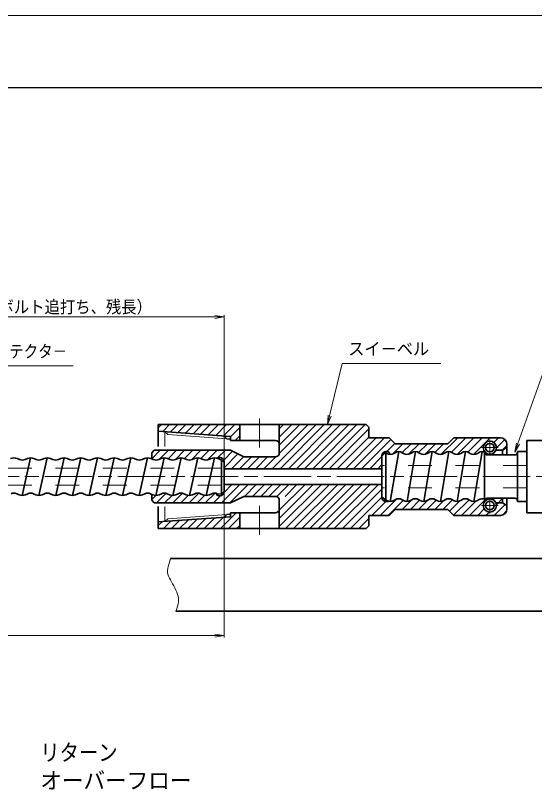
# Model space of a CAD drawing. Units: millimetres, scale not verified. Extents: x 1889 to 4202, y 889 to 2522.
# Drawn here: x 3299 to 3693, y 1934 to 2522 of the extents above; entities that cross this region are included whole.
import ezdxf
from ezdxf.enums import TextEntityAlignment as Align

# ---------------------------------------------------------------- set-up
doc = ezdxf.new("R2010")
doc.units = ezdxf.units.MM
doc.header["$LTSCALE"] = 3
doc.linetypes.add('CHAIN', pattern=[18.5, 12, -1.5, 3.5, -1.5])
doc.linetypes.add('DASHED_SPACED', pattern=[12, 6, -6])
for name, color, linetype, lineweight in [('1外形線', 7, 'Continuous', 35), ('2細い実線', 3, 'Continuous', 20), ('3隠れ線', 2, 'DASHED_SPACED', 13), ('4中心線', 1, 'CHAIN', 15), ('6寸法線', 4, 'Continuous', 13), ('7 枠・タイトル', 7, 'Continuous', 25), ('DEFPOINTS_3', 7, 'Continuous', 13)]:
    doc.layers.add(name, color=color, linetype=linetype, lineweight=lineweight)
doc.styles.add('ＭＳ Ｐゴシック', font='')
doc.styles.get('ＭＳ Ｐゴシック').set_extended_font_data('MS PGothic')
pattern_1 = [(45, (3613.823, -1036.853), (-3.09359, 3.09359), [])]

# ---------------------------------------------------------------- blocks, each defined once
blk = doc.blocks.new('open_arrow')
at = {"color": 0, "linetype": 'Continuous', "lineweight": -2}
blk.add_lwpolyline([(7.5, 1.25), (0, 0), (7.5, -1.25)], dxfattribs=at)

msp = doc.modelspace()

# ---------------------------------------------------------------- hatches: boundary and pattern name
at = {"layer": '2細い実線'}
h = msp.add_hatch(dxfattribs=at)
h.set_pattern_fill('USER', color=256, style=0, pattern_type=2)
h.set_pattern_definition(pattern_1)
h.paths.add_polyline_path([(3469.227, 2211.432), (3407.227, 2211.432), (3407.227, 2206.432), (3462.227, 2202.432), (3462.227, 2200.432), (3462.227, 2199.432), (3469.227, 2199.432)])
h = msp.add_hatch(dxfattribs=at)
h.set_pattern_fill('USER', color=256, style=0, pattern_type=2)
h.set_pattern_definition(pattern_1)
h.paths.add_polyline_path([(3469.227, 2132.432), (3469.227, 2144.432), (3462.227, 2144.432), (3462.227, 2141.432), (3407.227, 2137.432), (3407.227, 2132.432)])

# ---------------------------------------------------------------- linework, layer by layer
at = {"layer": '1外形線'}
for p, q in [((3407.227, 2194.726), (3407.227, 2211.432)), ((3565.227, 2211.432), (3407.227, 2211.432)), ((3407.227, 2206.432), (3407.227, 2208.432)), ((3407.227, 2206.432), (3462.227, 2202.432)), ((3469.227, 2199.432), (3469.227, 2211.432)), ((3499.227, 2189.932), (3499.227, 2211.432)), ((3567.227, 2209.432), (3565.227, 2211.432)), ((3567.227, 2209.432), (3567.227, 2201.432)), ((3457.227, 2202.795), (3459.384, 2200.639)), ((3462.227, 2200.432), (3459.384, 2200.639)), ((3462.227, 2199.432), (3462.227, 2202.432)), ((3462.227, 2202.432), (3462.227, 2200.432)), ((3582.727, 2201.432), (3567.227, 2201.432)), ((3582.727, 2201.432), (3587.227, 2196.932)), ((3627.227, 2196.932), (3631.727, 2201.432)), ((3667.227, 2201.432), (3631.727, 2201.432)), ((3462.227, 2199.432), (3496.227, 2199.432)), ((3627.227, 2196.932), (3587.227, 2196.932)), ((3672.227, 2196.432), (3672.227, 2188.432)), ((3687.227, 2199.432), (3687.227, 2144.432)), ((3687.227, 2199.432), (3699.227, 2199.432)), ((3404.227, 2191.932), (3402.227, 2189.932)), ((3402.227, 2185.441), (3402.227, 2189.932)), ((3404.227, 2191.932), (3462.227, 2191.932)), ((3462.227, 2191.932), (3472.227, 2186.932)), ((3579.794, 2190.197), (3577.227, 2187.542)), ((3580.82, 2189.533), (3579.916, 2190.121)), ((3581.227, 2190.937), (3580.227, 2190.937)), ((3580.227, 2189.919), (3580.227, 2154.129)), ((3589.938, 2190.927), (3583.588, 2152.937)), ((3586.266, 2189.533), (3587.17, 2190.121)), ((3593.52, 2189.533), (3592.616, 2190.121)), ((3602.627, 2190.927), (3596.277, 2152.937)), ((3598.966, 2189.533), (3599.87, 2190.121)), ((3606.22, 2189.533), (3605.316, 2190.121)), ((3615.327, 2190.927), (3608.977, 2152.937)), ((3611.666, 2189.533), (3612.57, 2190.121)), ((3618.92, 2189.533), (3618.016, 2190.121)), ((3628.027, 2190.927), (3621.677, 2152.937)), ((3624.366, 2189.533), (3625.27, 2190.121)), ((3631.62, 2189.533), (3630.716, 2190.121)), ((3640.727, 2190.927), (3634.377, 2152.937)), ((3637.066, 2189.533), (3637.97, 2190.121)), ((3644.32, 2189.533), (3643.416, 2190.121)), ((3653.427, 2190.927), (3647.077, 2152.937)), ((3649.766, 2189.533), (3650.67, 2190.121)), ((3655.227, 2190.579), (3655.227, 2154.789)), ((3668.763, 2191.932), (3663.809, 2191.932)), ((3672.227, 2193.932), (3668.763, 2191.932)), ((3668.763, 2191.932), (3668.763, 2188.432)), ((3680.227, 2190.932), (3680.227, 2171.932)), ((3687.227, 2190.932), (3680.227, 2190.932)), ((3299.997, 2185.731), (3301.766, 2184.915)), ((3310.228, 2186.181), (3303.878, 2157.681)), ((3305.995, 2184.915), (3307.764, 2185.731)), ((3312.697, 2185.731), (3314.466, 2184.915)), ((3322.928, 2186.181), (3316.578, 2157.681)), ((3318.695, 2184.915), (3320.464, 2185.731)), ((3325.397, 2185.731), (3327.166, 2184.915)), ((3335.628, 2186.181), (3329.278, 2157.681)), ((3331.395, 2184.915), (3333.164, 2185.731)), ((3338.097, 2185.731), (3339.866, 2184.915)), ((3348.328, 2186.179), (3341.978, 2157.681)), ((3344.095, 2184.915), (3345.864, 2185.731)), ((3350.797, 2185.731), (3352.566, 2184.915)), ((3361.028, 2186.181), (3354.678, 2157.681)), ((3356.795, 2184.915), (3358.564, 2185.731)), ((3363.497, 2185.731), (3365.266, 2184.915)), ((3373.728, 2186.181), (3367.378, 2157.68)), ((3369.495, 2184.915), (3371.264, 2185.731)), ((3376.197, 2185.731), (3377.966, 2184.915)), ((3386.428, 2186.181), (3380.079, 2157.681)), ((3382.195, 2184.915), (3383.964, 2185.731)), ((3388.897, 2185.731), (3390.666, 2184.915)), ((3399.128, 2186.181), (3392.779, 2157.681)), ((3394.895, 2184.915), (3396.664, 2185.731)), ((3394.895, 2184.915), (3396.664, 2185.731)), ((3401.597, 2185.731), (3403.366, 2184.915)), ((3411.828, 2186.18), (3405.479, 2157.681)), ((3407.595, 2184.915), (3409.364, 2185.731)), ((3414.297, 2185.731), (3416.066, 2184.915)), ((3424.528, 2186.18), (3418.179, 2157.682)), ((3420.295, 2184.915), (3422.064, 2185.731)), ((3426.997, 2185.731), (3428.766, 2184.915)), ((3437.228, 2186.18), (3430.879, 2157.682)), ((3432.995, 2184.915), (3434.764, 2185.731)), ((3439.697, 2185.731), (3441.466, 2184.915)), ((3449.929, 2186.182), (3443.579, 2157.682)), ((3445.695, 2184.915), (3447.464, 2185.731)), ((3452.398, 2185.731), (3454.166, 2184.915)), ((3453.227, 2186.432), (3454.227, 2186.432)), ((3455.221, 2184.61), (3455.233, 2158.46)), ((3455.221, 2184.61), (3457.222, 2182.609)), ((3457.222, 2182.609), (3457.232, 2160.459)), ((3457.227, 2171.932), (3457.227, 2183.432)), ((3472.227, 2186.932), (3496.227, 2186.932)), ((3577.227, 2187.937), (3577.227, 2171.932)), ((3577.227, 2187.937), (3577.227, 2171.932)), ((3577.227, 2187.937), (3577.227, 2171.932)), ((3577.227, 2187.542), (3577.227, 2156.636)), ((3678.227, 2188.432), (3657.227, 2188.432)), ((3457.227, 2177.932), (3577.227, 2177.932)), ((3457.227, 2171.932), (3457.227, 2160.432)), ((3577.227, 2155.927), (3577.227, 2171.932)), ((3577.227, 2155.927), (3577.227, 2171.932)), ((3577.227, 2155.927), (3577.227, 2171.932)), ((3680.227, 2152.932), (3680.227, 2171.932)), ((3457.227, 2165.932), (3577.227, 2165.932)), ((3457.232, 2160.459), (3455.233, 2158.46)), ((3299.645, 2158.946), (3301.414, 2158.13)), ((3306.348, 2158.13), (3308.116, 2158.946)), ((3312.345, 2158.945), (3314.114, 2158.129)), ((3319.047, 2158.129), (3320.816, 2158.945)), ((3325.045, 2158.945), (3326.814, 2158.129)), ((3331.747, 2158.129), (3333.516, 2158.945)), ((3337.745, 2158.945), (3339.514, 2158.129)), ((3344.447, 2158.129), (3346.216, 2158.945)), ((3350.445, 2158.945), (3352.214, 2158.129)), ((3357.147, 2158.129), (3358.916, 2158.945)), ((3363.145, 2158.945), (3364.914, 2158.129)), ((3369.847, 2158.129), (3371.616, 2158.945)), ((3375.845, 2158.945), (3377.614, 2158.129)), ((3382.547, 2158.129), (3384.316, 2158.945)), ((3388.545, 2158.945), (3390.314, 2158.129)), ((3395.247, 2158.129), (3397.016, 2158.945)), ((3401.245, 2158.945), (3403.014, 2158.129)), ((3402.227, 2158.492), (3402.227, 2153.932)), ((3404.227, 2151.932), (3402.227, 2153.932)), ((3407.947, 2158.129), (3409.716, 2158.945)), ((3413.945, 2158.945), (3415.714, 2158.129)), ((3420.647, 2158.129), (3422.416, 2158.945)), ((3426.645, 2158.945), (3428.414, 2158.129)), ((3433.348, 2158.129), (3435.116, 2158.945)), ((3439.345, 2158.945), (3441.114, 2158.129)), ((3446.048, 2158.129), (3447.816, 2158.945)), ((3452.045, 2158.945), (3455.233, 2158.46)), ((3453.227, 2157.432), (3454.227, 2157.432)), ((3462.227, 2151.932), (3472.227, 2156.932)), ((3472.227, 2156.932), (3496.227, 2156.932)), ((3499.227, 2153.932), (3499.227, 2147.432)), ((3577.227, 2156.636), (3579.106, 2154.756)), ((3579.916, 2154.331), (3580.82, 2153.743)), ((3587.17, 2154.331), (3586.266, 2153.743)), ((3592.616, 2154.331), (3593.52, 2153.743)), ((3599.87, 2154.331), (3598.966, 2153.743)), ((3605.316, 2154.331), (3606.22, 2153.743)), ((3612.57, 2154.331), (3611.666, 2153.743)), ((3618.016, 2154.331), (3618.92, 2153.743)), ((3625.27, 2154.331), (3624.366, 2153.743)), ((3630.716, 2154.331), (3631.62, 2153.743)), ((3637.97, 2154.331), (3637.066, 2153.743)), ((3643.416, 2154.331), (3644.32, 2153.743)), ((3650.67, 2154.331), (3649.766, 2153.743)), ((3678.227, 2155.432), (3657.227, 2155.432)), ((3668.763, 2155.432), (3668.763, 2151.932)), ((3672.227, 2147.432), (3672.227, 2155.432)), ((3404.227, 2151.932), (3462.227, 2151.932)), ((3407.227, 2149.138), (3407.227, 2132.432)), ((3499.227, 2150.593), (3499.227, 2132.432)), ((3581.227, 2152.927), (3580.227, 2152.927)), ((3668.763, 2151.932), (3663.809, 2151.932)), ((3672.227, 2149.932), (3668.763, 2151.932)), ((3687.227, 2152.932), (3680.227, 2152.932)), ((3407.227, 2137.432), (3462.227, 2141.432)), ((3457.227, 2141.068), (3459.384, 2143.225)), ((3462.227, 2143.432), (3459.384, 2143.225)), ((3462.227, 2144.432), (3496.227, 2144.432)), ((3462.227, 2144.432), (3462.227, 2141.432)), ((3469.227, 2144.432), (3469.227, 2132.432)), ((3582.727, 2142.432), (3567.227, 2142.432)), ((3567.227, 2142.432), (3567.227, 2134.432)), ((3582.727, 2142.432), (3587.227, 2146.932)), ((3627.227, 2146.932), (3587.227, 2146.932)), ((3627.227, 2146.932), (3631.727, 2142.432)), ((3667.227, 2142.432), (3631.727, 2142.432)), ((3687.227, 2144.432), (3699.227, 2144.432)), ((3407.227, 2137.432), (3407.227, 2135.432)), ((3565.227, 2132.432), (3407.227, 2132.432)), ((3567.227, 2134.432), (3565.227, 2132.432)), ((3756.342, 2109.752), (3416.644, 2109.752)), ((3756.342, 2069.752), (3420.555, 2069.752))]:
    msp.add_line(p, q, dxfattribs=at)
for centre, radius in [((3659.227, 2193.932), 5), ((3659.227, 2193.932), 3.25), ((3659.227, 2149.932), 5), ((3659.227, 2149.932), 3.25)]:
    msp.add_circle(centre, radius, dxfattribs=at)
for centre, radius, start, end in [((3667.227, 2196.432), 5, 0, 90), ((3496.227, 2196.432), 3, 0, 90), ((3496.227, 2189.932), 3, 270, 0), ((3580.227, 2187.937), 3, 90, 180), ((3577.193, 2185.927), 5, 57.00469, 58.65148), ((3583.543, 2193.727), 5, 237.00469, 302.99531), ((3581.227, 2188.937), 2, 0, 90), ((3589.893, 2185.927), 5, 57.00469, 122.99531), ((3596.243, 2193.727), 5, 237.00469, 302.99531), ((3602.593, 2185.927), 5, 57.00469, 122.99531), ((3608.943, 2193.727), 5, 237.00469, 302.99531), ((3615.293, 2185.927), 5, 57.00469, 122.99531), ((3621.643, 2193.727), 5, 237.00469, 302.99531), ((3627.993, 2185.927), 5, 57.00469, 122.99531), ((3634.343, 2193.727), 5, 237.00469, 302.99531), ((3640.693, 2185.927), 5, 57.00469, 122.99531), ((3647.043, 2193.727), 5, 237.00469, 302.99531), ((3653.393, 2185.927), 5, 68.48653, 122.99531), ((3657.227, 2190.432), 2, 182.83492, 270), ((3678.227, 2190.432), 2, 270, 0), ((3297.531, 2179.18), 7, 69.36613, 110.63387), ((3303.881, 2190.53), 6, 249.36605, 290.63617), ((3310.231, 2179.18), 7, 69.36613, 110.63387), ((3316.581, 2190.53), 6, 249.36605, 290.63617), ((3322.931, 2179.18), 7, 69.36613, 110.63387), ((3329.281, 2190.53), 6, 249.36605, 290.63617), ((3335.631, 2179.18), 7, 69.36613, 110.63387), ((3341.981, 2190.53), 6, 249.36605, 290.63617), ((3348.331, 2179.18), 7, 69.36613, 110.63387), ((3354.681, 2190.53), 6, 249.36605, 290.63617), ((3361.031, 2179.18), 7, 69.36613, 110.63387), ((3367.381, 2190.53), 6, 249.36605, 290.63617), ((3373.731, 2179.18), 7, 69.36613, 110.63387), ((3380.081, 2190.53), 6, 249.36605, 290.63617), ((3386.431, 2179.18), 7, 69.36613, 110.63387), ((3392.781, 2190.53), 6, 249.36605, 290.63617), ((3399.131, 2179.18), 7, 69.36613, 110.63387), ((3405.481, 2190.53), 6, 249.36605, 290.63617), ((3411.831, 2179.18), 7, 69.36613, 110.63387), ((3418.181, 2190.53), 6, 249.36605, 290.63617), ((3424.531, 2179.18), 7, 69.36613, 110.63387), ((3430.881, 2190.53), 6, 249.36605, 290.63617), ((3437.231, 2179.18), 7, 69.36613, 110.63387), ((3443.581, 2190.53), 6, 249.36605, 290.63617), ((3449.931, 2179.18), 7, 69.36613, 110.63387), ((3453.227, 2184.432), 2, 90, 133.43959), ((3456.281, 2190.53), 6, 249.36605, 259.8255), ((3454.227, 2183.432), 3, 0, 90), ((3297.531, 2153.331), 6, 69.36992, 110.63395), ((3310.231, 2153.331), 6, 69.36992, 110.63395), ((3322.931, 2153.33), 6, 69.36992, 110.63395), ((3335.631, 2153.33), 6, 69.36992, 110.63395), ((3348.331, 2153.33), 6, 69.36992, 110.63395), ((3361.031, 2153.33), 6, 69.36992, 110.63395), ((3373.731, 2153.33), 6, 69.36992, 110.63395), ((3386.431, 2153.33), 6, 69.36992, 110.63395), ((3399.131, 2153.33), 6, 69.36992, 110.63395), ((3411.831, 2153.33), 6, 69.36992, 110.63395), ((3424.531, 2153.33), 6, 69.36992, 110.63395), ((3437.231, 2153.33), 6, 69.36992, 110.63395), ((3449.931, 2153.33), 6, 69.36992, 110.63395), ((3453.227, 2159.432), 2, 187.08665, 270), ((3454.227, 2160.432), 3, 270, 0), ((3303.881, 2164.681), 7, 249.36613, 290.63387), ((3316.581, 2164.68), 7, 249.36613, 290.63387), ((3329.281, 2164.68), 7, 249.36613, 290.63387), ((3341.981, 2164.68), 7, 249.36613, 290.63387), ((3354.681, 2164.68), 7, 249.36613, 290.63387), ((3367.381, 2164.68), 7, 249.36613, 290.63387), ((3380.081, 2164.68), 7, 249.36613, 290.63387), ((3392.781, 2164.68), 7, 249.36613, 290.63387), ((3405.481, 2164.68), 7, 249.36613, 290.63387), ((3418.181, 2164.68), 7, 249.36613, 290.63387), ((3430.881, 2164.68), 7, 249.36613, 290.63387), ((3443.581, 2164.68), 7, 249.36613, 290.63387), ((3496.227, 2153.932), 3, 0, 90), ((3580.227, 2155.927), 3, 180, 270), ((3577.193, 2150.137), 5, 57.00469, 67.50132), ((3583.543, 2157.937), 5, 237.00469, 302.99531), ((3589.893, 2150.137), 5, 57.00469, 122.99531), ((3596.243, 2157.937), 5, 237.00469, 302.99531), ((3602.593, 2150.137), 5, 57.00469, 122.99531), ((3608.943, 2157.937), 5, 237.00469, 302.99531), ((3615.293, 2150.137), 5, 57.00469, 122.99531), ((3621.643, 2157.937), 5, 237.00469, 302.99531), ((3627.993, 2150.137), 5, 57.00469, 122.99531), ((3634.343, 2157.937), 5, 237.00469, 302.99531), ((3640.693, 2150.137), 5, 57.00469, 122.99531), ((3647.043, 2157.937), 5, 237.00469, 302.99531), ((3653.393, 2150.137), 5, 63.61617, 122.99531), ((3657.227, 2153.432), 2, 90, 143.69184), ((3678.227, 2153.432), 2, 0, 90), ((3496.227, 2147.432), 3, 270, 0), ((3581.227, 2154.927), 2, 270, 296.78144), ((3667.227, 2147.432), 5, 270, 0)]:
    msp.add_arc(centre, radius, start, end, dxfattribs=at)
at = {"layer": '2細い実線'}
for p, q in [((3493.715, 2177.932), (3527.215, 2211.432)), ((3499.21, 2189.613), (3521.028, 2211.432)), ((3499.227, 2208.192), (3502.467, 2211.432)), ((3499.227, 2202.005), (3508.654, 2211.432)), ((3499.227, 2195.817), (3514.841, 2211.432)), ((3499.903, 2177.932), (3533.403, 2211.432)), ((3506.09, 2177.932), (3539.59, 2211.432)), ((3512.277, 2177.932), (3545.777, 2211.432)), ((3518.464, 2177.932), (3551.964, 2211.432)), ((3524.651, 2177.932), (3558.151, 2211.432)), ((3530.839, 2177.932), (3564.339, 2211.432)), ((3537.026, 2177.932), (3567.227, 2208.133)), ((3414.384, 2203.911), (3412.227, 2206.068)), ((3412.227, 2206.068), (3412.227, 2194.726)), ((3414.384, 2203.911), (3459.384, 2200.639)), ((3543.213, 2177.932), (3567.227, 2201.946)), ((3549.4, 2177.932), (3572.9, 2201.432)), ((3555.587, 2177.932), (3579.087, 2201.432)), ((3622.087, 2188.747), (3634.772, 2201.432)), ((3630.023, 2190.496), (3640.959, 2201.432)), ((3634.442, 2188.728), (3647.146, 2201.432)), ((3642.493, 2190.592), (3653.334, 2201.432)), ((3646.821, 2188.732), (3659.521, 2201.432)), ((3662.216, 2197.94), (3665.708, 2201.432)), ((3561.774, 2177.932), (3584.001, 2200.158)), ((3580.947, 2190.917), (3587.094, 2197.064)), ((3585.241, 2189.024), (3593.149, 2196.932)), ((3592.56, 2190.156), (3599.336, 2196.932)), ((3597.472, 2188.88), (3605.523, 2196.932)), ((3605.057, 2190.278), (3611.71, 2196.932)), ((3609.76, 2188.794), (3617.898, 2196.932)), ((3617.544, 2190.391), (3624.085, 2196.932)), ((3664.224, 2193.761), (3670.593, 2200.129)), ((3668.582, 2191.932), (3672.227, 2195.576)), ((3402.229, 2185.44), (3408.72, 2191.932)), ((3408.144, 2185.168), (3414.908, 2191.932)), ((3414.706, 2185.543), (3421.095, 2191.932)), ((3420.248, 2184.897), (3427.282, 2191.932)), ((3427.192, 2185.655), (3433.469, 2191.932)), ((3432.469, 2184.744), (3439.656, 2191.932)), ((3439.697, 2185.731), (3445.844, 2191.932)), ((3444.743, 2184.644), (3452.031, 2191.932)), ((3452.625, 2186.339), (3458.218, 2191.932)), ((3457.014, 2184.541), (3463.679, 2191.206)), ((3457.227, 2178.566), (3467.804, 2189.143)), ((3654.953, 2190.677), (3655.219, 2190.943)), ((3658.895, 2188.432), (3659.227, 2188.763)), ((3455.221, 2184.515), (3455.268, 2184.563)), ((3462.78, 2177.932), (3471.929, 2187.081)), ((3468.967, 2177.932), (3477.967, 2186.932)), ((3475.154, 2177.932), (3484.154, 2186.932)), ((3481.341, 2177.932), (3490.341, 2186.932)), ((3487.528, 2177.932), (3496.545, 2186.949)), ((3567.962, 2177.932), (3577.227, 2187.197)), ((3574.149, 2177.932), (3577.227, 2181.01)), ((3455.341, 2151.932), (3469.341, 2165.932)), ((3457.191, 2159.969), (3463.154, 2165.932)), ((3461.528, 2151.932), (3475.528, 2165.932)), ((3472.715, 2156.932), (3481.715, 2165.932)), ((3478.903, 2156.932), (3487.903, 2165.932)), ((3485.09, 2156.932), (3494.09, 2165.932)), ((3491.277, 2156.932), (3500.277, 2165.932)), ((3497.464, 2156.932), (3506.464, 2165.932)), ((3499.227, 2146.32), (3518.839, 2165.932)), ((3499.227, 2140.133), (3525.026, 2165.932)), ((3499.227, 2133.946), (3531.213, 2165.932)), ((3503.651, 2156.932), (3512.651, 2165.932)), ((3503.9, 2132.432), (3537.4, 2165.932)), ((3510.087, 2132.432), (3543.587, 2165.932)), ((3516.274, 2132.432), (3549.774, 2165.932)), ((3522.462, 2132.432), (3555.962, 2165.932)), ((3528.649, 2132.432), (3562.149, 2165.932)), ((3534.836, 2132.432), (3568.336, 2165.932)), ((3541.023, 2132.432), (3574.523, 2165.932)), ((3405.844, 2151.932), (3413.105, 2159.193)), ((3418.218, 2151.932), (3425.532, 2159.246)), ((3430.592, 2151.932), (3437.948, 2159.287)), ((3442.967, 2151.932), (3450.35, 2159.315)), ((3547.21, 2132.432), (3577.227, 2162.448)), ((3402.227, 2154.502), (3405.405, 2157.681)), ((3412.031, 2151.932), (3417.79, 2157.691)), ((3424.405, 2151.932), (3430.188, 2157.715)), ((3436.78, 2151.932), (3442.597, 2157.75)), ((3449.154, 2151.932), (3454.654, 2157.432)), ((3553.398, 2132.432), (3577.227, 2156.261)), ((3575.772, 2142.432), (3588.171, 2154.831)), ((3581.959, 2142.432), (3593.369, 2153.842)), ((3592.646, 2146.932), (3600.289, 2154.574)), ((3598.834, 2146.932), (3605.871, 2153.97)), ((3605.021, 2146.932), (3612.14, 2154.051)), ((3611.208, 2146.932), (3618.374, 2154.098)), ((3617.395, 2146.932), (3623.98, 2153.516)), ((3623.582, 2146.932), (3630.877, 2154.226)), ((3628.498, 2145.66), (3636.089, 2153.252)), ((3631.592, 2142.567), (3643.379, 2154.354)), ((3643.831, 2142.432), (3656.781, 2155.381)), ((3661.803, 2154.217), (3663.018, 2155.432)), ((3664.202, 2150.428), (3669.205, 2155.432)), ((3680.145, 2153.997), (3680.227, 2154.079)), ((3412.227, 2137.795), (3412.227, 2149.138)), ((3569.585, 2142.432), (3580.083, 2152.93)), ((3637.644, 2142.432), (3648.313, 2153.101)), ((3650.018, 2142.432), (3654.942, 2147.355)), ((3662.393, 2142.432), (3670.747, 2150.786)), ((3414.384, 2139.952), (3459.384, 2143.225)), ((3656.205, 2142.432), (3658.73, 2144.957)), ((3668.851, 2142.703), (3671.956, 2145.808)), ((3414.384, 2139.952), (3412.227, 2137.795)), ((3559.585, 2132.432), (3567.227, 2140.074))]:
    msp.add_line(p, q, dxfattribs=at)
at = {"layer": '3隠れ線'}
for p, q in [((3455.224, 2178.432), (2838.207, 2178.432)), ((3687.227, 2180.432), (3577.227, 2180.432)), ((3455.23, 2165.432), (2838.213, 2165.432)), ((3687.227, 2163.432), (3577.227, 2163.432))]:
    msp.add_line(p, q, dxfattribs=at)
at = {"layer": '4中心線'}
for p, q in [((3484.227, 2194.093), (3484.227, 2216.121)), ((3659.227, 2199.951), (3659.227, 2187.912)), ((3665.662, 2193.932), (3652.791, 2193.932)), ((3911.945, 2171.932), (2205.885, 2171.932)), ((3659.227, 2143.912), (3659.227, 2155.951)), ((3484.227, 2149.771), (3484.227, 2127.743)), ((3665.662, 2149.932), (3652.791, 2149.932))]:
    msp.add_line(p, q, dxfattribs=at)
at = {"layer": '6寸法線'}
for p, q in [((3457.222, 2183.615), (3457.222, 2294.748)), ((3219.371, 2293.248), (3457.222, 2293.248)), ((3457.232, 2159.464), (3457.232, 2049.626)), ((2781.206, 2051.126), (3457.232, 2051.126))]:
    msp.add_line(p, q, dxfattribs=at)
for points in [[(3245.233, 2216.496), (3248.655, 2222.603), (3267.373, 2256.009), (3342.574, 2256.009)], [(3535.836, 2211.432), (3537.479, 2218.236), (3547.061, 2257.916), (3621.861, 2257.916)], [(3678.227, 2190.432), (3680.571, 2197.028), (3702.023, 2257.391), (3774.083, 2257.391)]]:
    msp.add_lwpolyline(points, dxfattribs=at)
msp.add_open_spline([(3416.644, 2109.752), (3413.633, 2101.214), (3413.676, 2098.976), (3415.795, 2094.796), (3417.526, 2091.384), (3420.64, 2086.679), (3421.941, 2082.426), (3423.152, 2078.467), (3422.793, 2074.899), (3420.555, 2069.752)], degree=3, knots=[0, 0, 0, 0, 1, 1, 1, 2, 2, 2, 3, 3, 3, 3], dxfattribs=at)
at = {"layer": '7 枠・タイトル'}
msp.add_line((4146.618, 2467.402), (1943.868, 2467.402), dxfattribs=at)
at = {"layer": 'DEFPOINTS_3'}
msp.add_line((4201.618, 2522.402), (1888.868, 2522.402), dxfattribs=at)

# ---------------------------------------------------------------- block references
at = {"layer": '6寸法線', "xscale": 0.933, "yscale": 0.933}
for p, rotation in [((3457.222, 2293.248), 180), ((3535.836, 2211.432), 76.4), ((3678.227, 2190.432), 70.4), ((3457.232, 2051.126), 180)]:
    msp.add_blockref('open_arrow', p, dxfattribs=dict(at, rotation=rotation))

# ---------------------------------------------------------------- texts
at = {"layer": '6寸法線', "style": 'ＭＳ Ｐゴシック', "width": 0.9}
msp.add_text('（ボルト追打ち、残長）', height=9.501, dxfattribs=at).set_placement((3338.296, 2300.902), align=Align.MIDDLE_CENTER)
at = {"layer": '6寸法線', "style": 'ＭＳ Ｐゴシック'}
for s, width, p in [('プロテクタ－', 0.85, (3271.893, 2271.899)), ('スイ－ベル', 0.95, (3551.581, 2273.806))]:
    msp.add_text(s, height=9.501, dxfattribs=dict(at, width=width)).set_placement(p, align=Align.TOP_LEFT)
at = {"layer": '6寸法線', "color": 7, "style": 'ＭＳ Ｐゴシック'}
for s, width, p in [('リターン', 0.85, (3317.551, 1968.588)), ('オーバーフロー', 0.95, (3317.551, 1947.255))]:
    msp.add_text(s, height=12.67, dxfattribs=dict(at, width=width)).set_placement(p, align=Align.TOP_LEFT)

doc.saveas('drawing.dxf')
